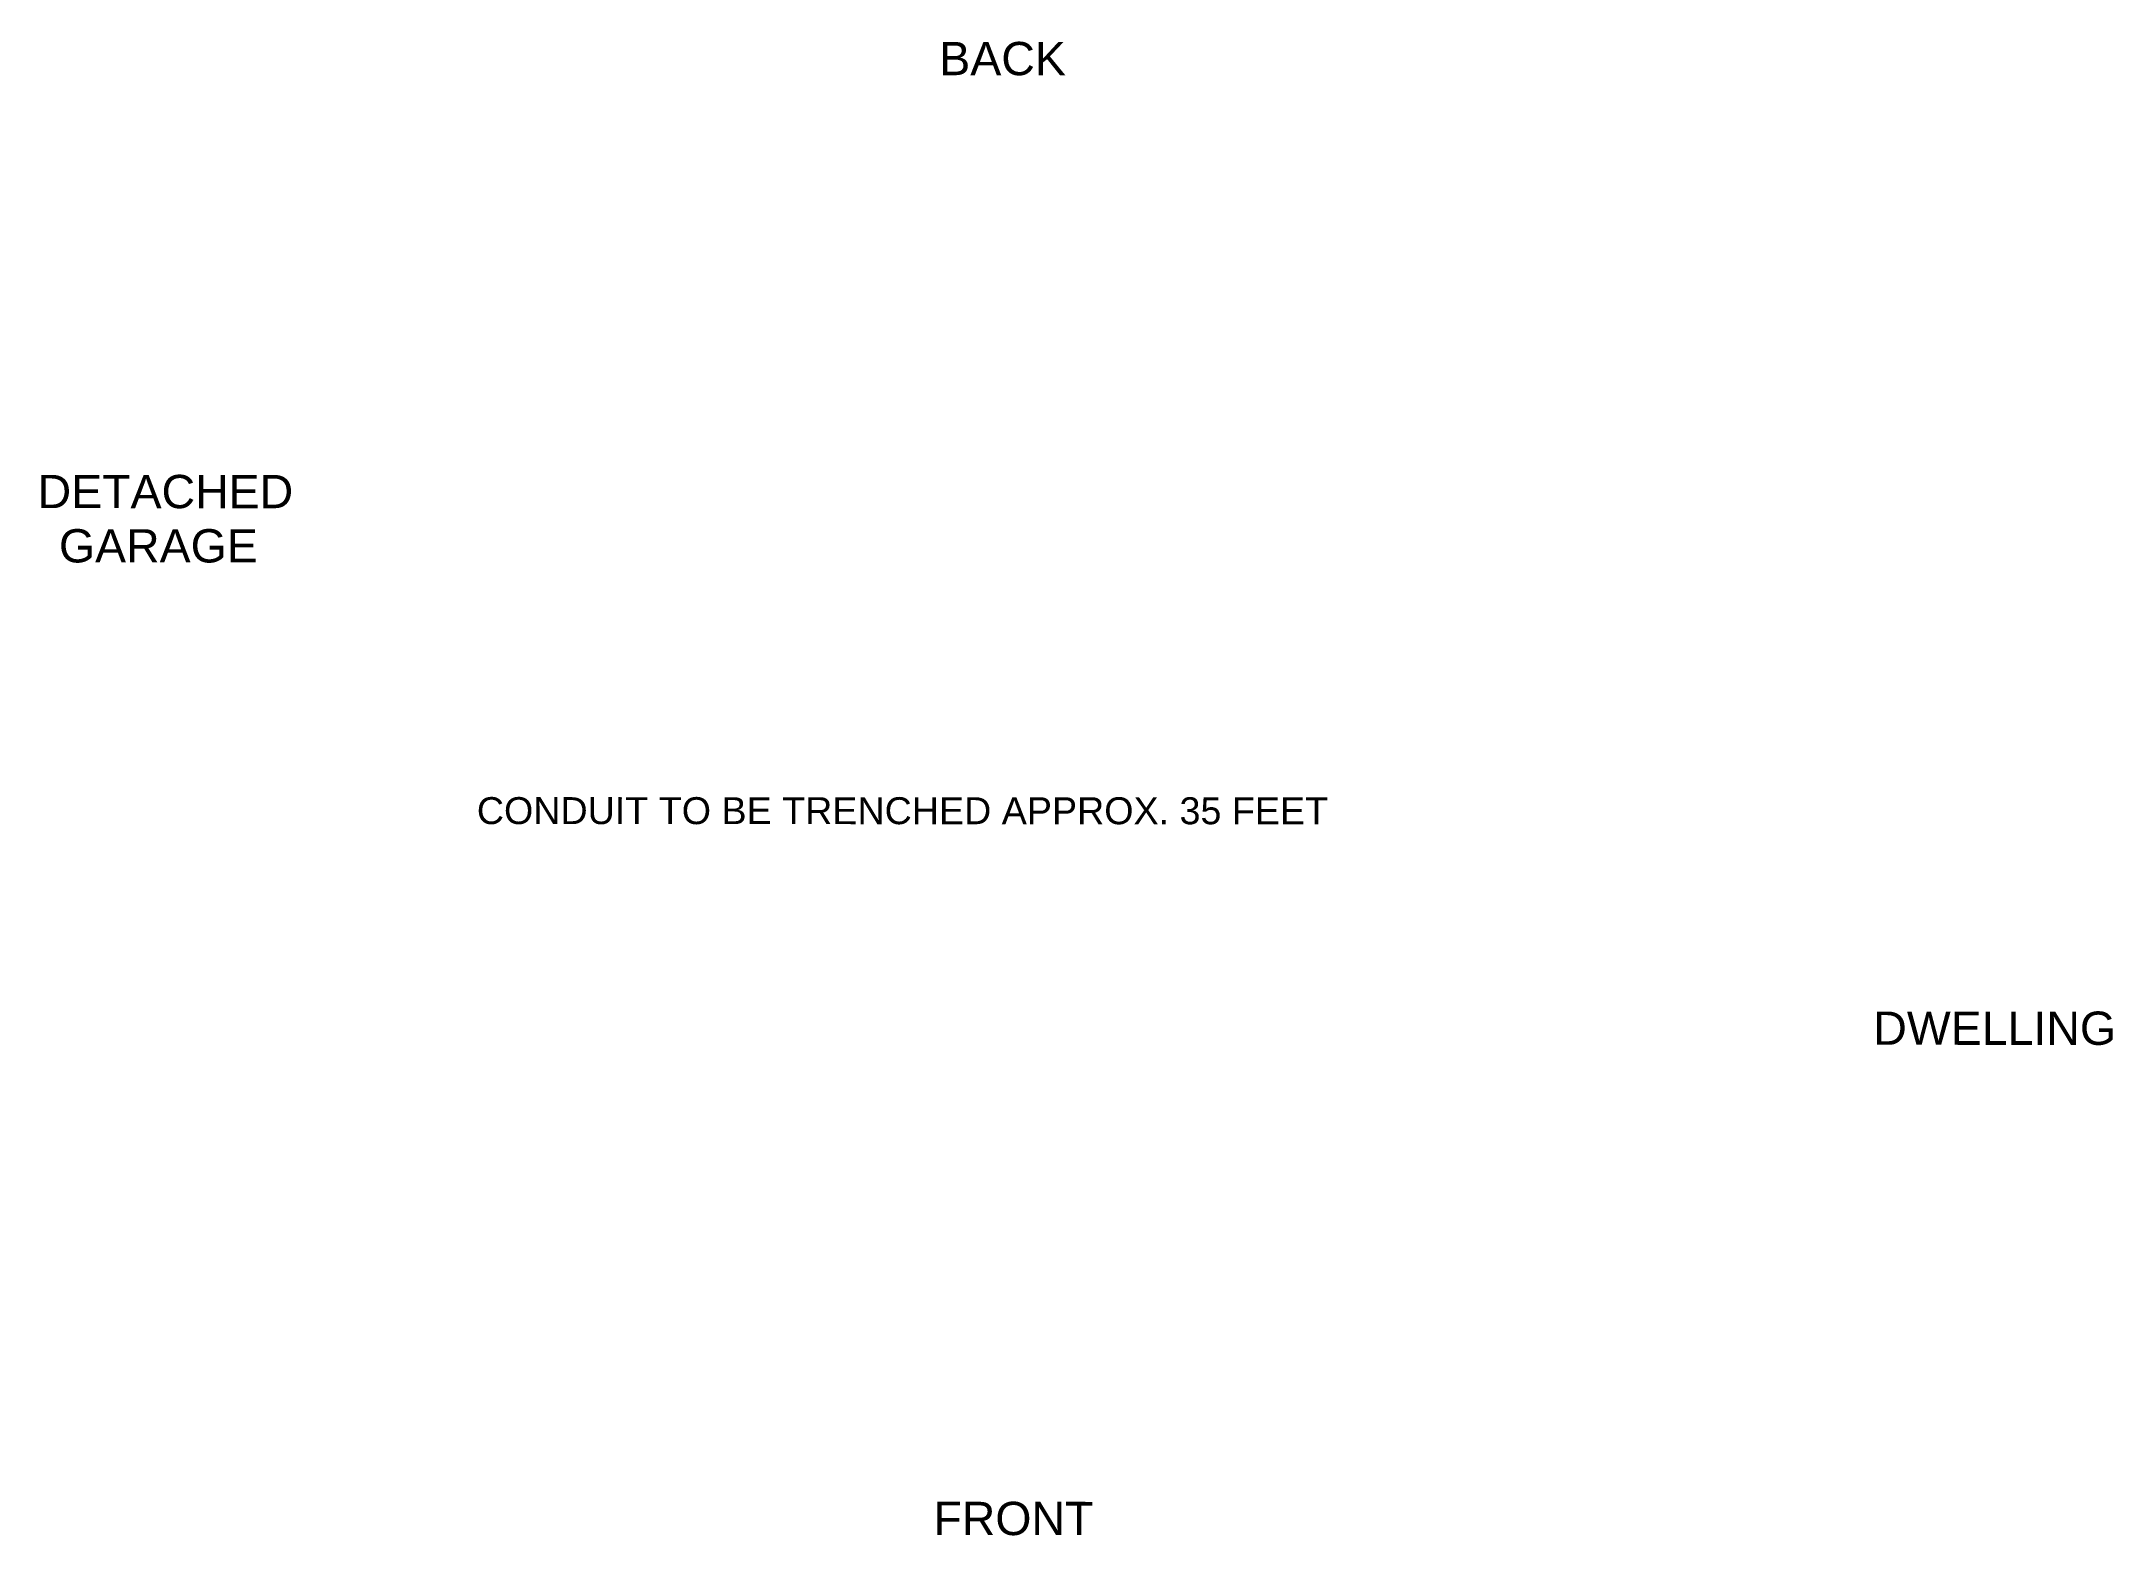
# Model space of a CAD drawing. Header units: feet. Extents: x 7626 to 13414, y 9728 to 16686.
# Drawn here: x 9404 to 10350, y 9728 to 10411 of the extents above.
import ezdxf

# ---------------------------------------------------------------- set-up
doc = ezdxf.new("R2010")
doc.units = ezdxf.units.FT
doc.header["$MEASUREMENT"] = 0
doc.layers.add('Z - TITLEBLOCK TXT', color=7, linetype='Continuous')
doc.styles.add('TITLE BBLOCK TEXT', font='ARIALUNI.TTF')

msp = doc.modelspace()

# ---------------------------------------------------------------- texts
at = {"layer": 'Z - TITLEBLOCK TXT', "color": 7, "style": 'TITLE BBLOCK TEXT'}
for s, height, p in [('BACK', 15.195, (9814.2, 10395.11)), ('DETACHED', 15.195, (9402.36, 10197.41)), ('GARAGE', 15.195, (9412.1, 10172.62)), ('CONDUIT TO BE TRENCHED APPROX. 35 FEET ', 12.3081, (9602.97, 10053.14)), ('DWELLING', 15.195, (10240.8, 9952.35)), ('FRONT', 15.195, (9811.49, 9728.48))]:
    msp.add_text(s, height=height, rotation=359.98856, dxfattribs=at).set_placement(p)

doc.saveas('drawing.dxf')
